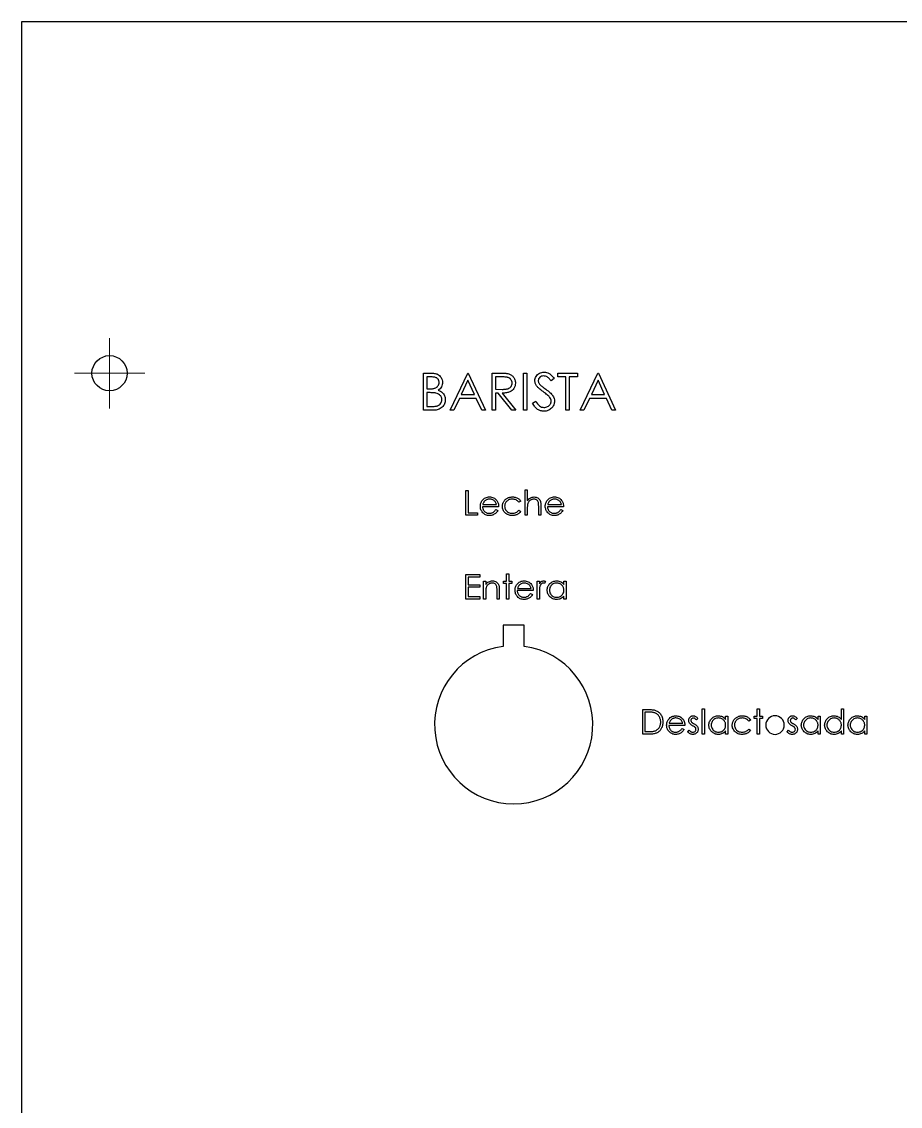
# Model space of a CAD drawing. Header units: millimetres. Extents: x 38 to 288, y 38 to 343.
# Drawn here: x 37.8 to 162.8, y 188.5 to 342.7 of the extents above; entities that cross this region are included whole.
import ezdxf

# ---------------------------------------------------------------- set-up
doc = ezdxf.new("R2010")
doc.units = ezdxf.units.MM

# ---------------------------------------------------------------- blocks, each defined once
blk = doc.blocks.new('SW_CENTERMARKSYMBOL_0')
at = {"color": 0, "linetype": 'Continuous', "lineweight": 18}
for p, q in [((0, 2.5), (0, 5)), ((0, 0), (0, 2.5)), ((-2.5, 0), (-5, 0)), ((0, 0), (-2.5, 0)), ((0, 0), (0, -2.5)), ((0, 0), (2.5, 0)), ((2.5, 0), (5, 0)), ((0, -2.5), (0, -5))]:
    blk.add_line(p, q, dxfattribs=at)

msp = doc.modelspace()

# ---------------------------------------------------------------- linework, layer by layer
at = {"color": 7, "linetype": 'Continuous', "lineweight": 25}
for p, q in [((37.8, 342.74), (37.8, 37.74)), ((287.8, 342.74), (37.8, 342.74)), ((109.3, 256.89), (106.3, 256.89)), ((106.3, 256.89), (106.3, 253.89)), ((109.3, 253.89), (109.3, 256.89))]:
    msp.add_line(p, q, dxfattribs=at)
at = {"color": 7, "linetype": 'Continuous'}
msp.add_line((144.98, 243.7), (144.98, 243.7), dxfattribs=at)
at = {"color": 7, "linetype": 'Continuous', "flags": 128}
for points in [[(94.95, 292.76), (95.98, 292.76), (95.98, 292.76), (96.13, 292.76), (96.27, 292.75), (96.41, 292.74), (96.53, 292.72), (96.65, 292.7), (96.75, 292.67), (96.85, 292.64), (96.94, 292.61), (97.1, 292.52), (97.24, 292.42), (97.36, 292.29), (97.47, 292.14), (97.55, 291.98), (97.61, 291.81), (97.65, 291.63), (97.66, 291.45), (97.66, 291.45), (97.65, 291.27), (97.62, 291.11), (97.57, 290.95), (97.51, 290.8), (97.42, 290.66), (97.32, 290.53), (97.19, 290.42), (97.05, 290.32), (97.05, 290.32), (97.23, 290.25), (97.39, 290.17), (97.52, 290.09), (97.64, 289.99), (97.73, 289.9), (97.82, 289.79), (97.89, 289.67), (97.95, 289.54), (98, 289.41), (98.04, 289.27), (98.06, 289.12), (98.07, 288.97), (98.07, 288.97), (98.06, 288.81), (98.04, 288.67), (98, 288.52), (97.95, 288.39), (97.89, 288.26), (97.81, 288.13), (97.72, 288.01), (97.61, 287.9), (97.49, 287.8), (97.36, 287.71), (97.22, 287.64), (97.07, 287.58), (96.91, 287.53), (96.75, 287.49), (96.57, 287.47), (96.38, 287.47), (96.38, 287.47), (94.95, 287.47), (94.95, 287.47), (94.95, 292.76)], [(95.42, 292.22), (95.42, 290.52), (95.42, 290.52), (95.74, 290.52), (95.74, 290.52), (95.88, 290.52), (96.01, 290.53), (96.13, 290.53), (96.25, 290.54), (96.35, 290.56), (96.44, 290.58), (96.52, 290.6), (96.59, 290.62), (96.72, 290.68), (96.84, 290.75), (96.94, 290.84), (97.03, 290.95), (97.1, 291.06), (97.15, 291.18), (97.18, 291.3), (97.19, 291.44), (97.19, 291.44), (97.18, 291.52), (97.17, 291.61), (97.15, 291.69), (97.12, 291.76), (97.08, 291.83), (97.04, 291.89), (96.98, 291.95), (96.92, 292.01), (96.85, 292.06), (96.76, 292.1), (96.67, 292.13), (96.57, 292.16), (96.46, 292.19), (96.34, 292.2), (96.21, 292.21), (96.07, 292.22), (96.07, 292.22), (95.42, 292.22)], [(101.33, 292.76), (103.77, 287.47), (103.77, 287.47), (103.25, 287.47), (103.25, 287.47), (102.47, 289.16), (102.47, 289.16), (100.07, 289.16), (100.07, 289.16), (99.27, 287.47), (99.27, 287.47), (98.75, 287.47), (98.75, 287.47), (101.26, 292.76), (101.26, 292.76), (101.33, 292.76)], [(101.29, 291.73), (100.33, 289.7), (100.33, 289.7), (102.22, 289.7), (102.22, 289.7), (101.29, 291.73)], [(104.72, 292.76), (105.78, 292.76), (105.78, 292.76), (105.99, 292.76), (106.18, 292.75), (106.36, 292.75), (106.52, 292.74), (106.66, 292.73), (106.78, 292.72), (106.89, 292.7), (106.98, 292.69), (106.98, 292.69), (107.09, 292.65), (107.2, 292.62), (107.31, 292.57), (107.4, 292.52), (107.5, 292.45), (107.59, 292.38), (107.67, 292.31), (107.74, 292.22), (107.81, 292.13), (107.88, 292.03), (107.93, 291.93), (107.97, 291.82), (108, 291.71), (108.02, 291.59), (108.04, 291.47), (108.04, 291.34), (108.04, 291.34), (108.03, 291.13), (107.99, 290.93), (107.92, 290.75), (107.83, 290.58), (107.72, 290.42), (107.58, 290.29), (107.42, 290.17), (107.24, 290.08), (107.13, 290.04), (107.02, 290.01), (106.9, 289.98), (106.77, 289.95), (106.64, 289.93), (106.49, 289.92), (106.33, 289.91), (106.17, 289.91), (106.17, 289.91), (108.11, 287.47), (108.11, 287.47), (107.52, 287.47), (107.52, 287.47), (105.58, 289.91), (105.58, 289.91), (105.19, 289.91), (105.19, 289.91), (105.19, 287.47), (105.19, 287.47), (104.72, 287.47), (104.72, 287.47), (104.72, 292.76)], [(105.19, 292.22), (105.19, 290.45), (105.19, 290.45), (106.16, 290.44), (106.16, 290.44), (106.3, 290.44), (106.42, 290.45), (106.54, 290.46), (106.65, 290.47), (106.75, 290.48), (106.84, 290.5), (106.92, 290.52), (106.99, 290.54), (107.12, 290.6), (107.23, 290.67), (107.33, 290.76), (107.42, 290.86), (107.48, 290.97), (107.53, 291.09), (107.56, 291.21), (107.57, 291.34), (107.57, 291.34), (107.56, 291.47), (107.53, 291.59), (107.48, 291.71), (107.41, 291.82), (107.33, 291.92), (107.24, 292), (107.13, 292.07), (107.01, 292.12), (106.94, 292.14), (106.87, 292.16), (106.78, 292.18), (106.68, 292.19), (106.57, 292.2), (106.45, 292.21), (106.32, 292.21), (106.18, 292.22), (106.18, 292.22), (105.19, 292.22)], [(109.19, 292.76), (109.67, 292.76), (109.67, 292.76), (109.67, 287.47), (109.67, 287.47), (109.19, 287.47), (109.19, 287.47), (109.19, 292.76)], [(110.48, 288.49), (110.93, 288.76), (110.93, 288.76), (111.06, 288.55), (111.19, 288.37), (111.33, 288.22), (111.47, 288.09), (111.62, 288), (111.77, 287.93), (111.93, 287.89), (112.09, 287.87), (112.09, 287.87), (112.23, 287.88), (112.37, 287.9), (112.5, 287.94), (112.62, 288), (112.74, 288.06), (112.84, 288.14), (112.93, 288.23), (113, 288.33), (113.06, 288.43), (113.1, 288.54), (113.12, 288.65), (113.13, 288.77), (113.13, 288.77), (113.12, 288.9), (113.08, 289.03), (113.02, 289.16), (112.94, 289.29), (112.94, 289.29), (112.87, 289.38), (112.78, 289.47), (112.68, 289.57), (112.57, 289.68), (112.44, 289.78), (112.31, 289.9), (112.15, 290.01), (111.99, 290.13), (111.99, 290.13), (111.82, 290.25), (111.67, 290.37), (111.54, 290.47), (111.42, 290.56), (111.32, 290.65), (111.24, 290.72), (111.17, 290.79), (111.12, 290.85), (111.12, 290.85), (111.05, 290.95), (110.99, 291.04), (110.94, 291.14), (110.9, 291.24), (110.86, 291.34), (110.84, 291.45), (110.83, 291.55), (110.82, 291.66), (110.82, 291.66), (110.83, 291.83), (110.87, 291.99), (110.92, 292.14), (110.99, 292.29), (111.08, 292.42), (111.19, 292.54), (111.32, 292.64), (111.46, 292.73), (111.62, 292.8), (111.78, 292.85), (111.95, 292.88), (112.13, 292.89), (112.13, 292.89), (112.31, 292.88), (112.49, 292.85), (112.67, 292.79), (112.84, 292.7), (112.92, 292.65), (113, 292.59), (113.09, 292.51), (113.18, 292.43), (113.27, 292.34), (113.35, 292.23), (113.45, 292.12), (113.54, 292), (113.54, 292), (113.11, 291.67), (113.11, 291.67), (113.03, 291.77), (112.95, 291.86), (112.88, 291.94), (112.81, 292.02), (112.75, 292.08), (112.68, 292.13), (112.62, 292.18), (112.56, 292.22), (112.45, 292.28), (112.33, 292.32), (112.2, 292.34), (112.07, 292.35), (112.07, 292.35), (111.91, 292.34), (111.76, 292.3), (111.63, 292.24), (111.52, 292.16), (111.42, 292.05), (111.35, 291.94), (111.31, 291.82), (111.3, 291.68), (111.3, 291.68), (111.3, 291.6), (111.32, 291.51), (111.34, 291.43), (111.37, 291.35), (111.42, 291.27), (111.48, 291.18), (111.55, 291.09), (111.65, 291), (111.65, 291), (111.68, 290.97), (111.73, 290.93), (111.8, 290.88), (111.88, 290.81), (111.98, 290.74), (112.09, 290.66), (112.21, 290.57), (112.36, 290.47), (112.36, 290.47), (112.53, 290.34), (112.69, 290.22), (112.83, 290.1), (112.96, 289.99), (113.08, 289.88), (113.18, 289.77), (113.27, 289.66), (113.34, 289.56), (113.46, 289.36), (113.54, 289.16), (113.59, 288.96), (113.6, 288.76), (113.6, 288.76), (113.6, 288.62), (113.58, 288.48), (113.54, 288.35), (113.49, 288.22), (113.43, 288.1), (113.36, 287.98), (113.27, 287.87), (113.16, 287.76), (113.05, 287.66), (112.93, 287.57), (112.81, 287.5), (112.68, 287.44), (112.54, 287.39), (112.4, 287.36), (112.25, 287.34), (112.09, 287.33), (112.09, 287.33), (111.97, 287.33), (111.86, 287.35), (111.74, 287.37), (111.63, 287.4), (111.52, 287.43), (111.42, 287.48), (111.31, 287.53), (111.21, 287.6), (111.11, 287.67), (111.02, 287.75), (110.92, 287.85), (110.83, 287.95), (110.74, 288.07), (110.65, 288.2), (110.57, 288.34), (110.48, 288.49)], [(114.08, 292.22), (114.08, 292.76), (114.08, 292.76), (116.86, 292.76), (116.86, 292.76), (116.86, 292.22), (116.86, 292.22), (115.71, 292.22), (115.71, 292.22), (115.71, 287.47), (115.71, 287.47), (115.23, 287.47), (115.23, 287.47), (115.23, 292.22), (115.23, 292.22), (114.08, 292.22)], [(119.85, 292.76), (122.29, 287.47), (122.29, 287.47), (121.77, 287.47), (121.77, 287.47), (120.99, 289.16), (120.99, 289.16), (118.59, 289.16), (118.59, 289.16), (117.79, 287.47), (117.79, 287.47), (117.27, 287.47), (117.27, 287.47), (119.78, 292.76), (119.78, 292.76), (119.85, 292.76)], [(119.81, 291.73), (118.85, 289.7), (118.85, 289.7), (120.74, 289.7), (120.74, 289.7), (119.81, 291.73)], [(95.42, 289.98), (95.42, 288.01), (95.42, 288.01), (96.1, 288.01), (96.1, 288.01), (96.24, 288.01), (96.38, 288.02), (96.5, 288.02), (96.62, 288.04), (96.72, 288.05), (96.82, 288.07), (96.9, 288.09), (96.98, 288.12), (97.11, 288.18), (97.23, 288.26), (97.33, 288.35), (97.42, 288.46), (97.5, 288.58), (97.55, 288.71), (97.58, 288.83), (97.59, 288.97), (97.59, 288.97), (97.59, 289.05), (97.58, 289.13), (97.56, 289.21), (97.54, 289.29), (97.5, 289.36), (97.46, 289.43), (97.42, 289.5), (97.36, 289.56), (97.24, 289.68), (97.09, 289.78), (96.92, 289.86), (96.73, 289.91), (96.73, 289.91), (96.65, 289.93), (96.56, 289.94), (96.46, 289.95), (96.34, 289.96), (96.21, 289.97), (96.06, 289.97), (95.91, 289.98), (95.74, 289.98), (95.74, 289.98), (95.42, 289.98)], [(100.99, 276.04), (101.31, 276.04), (101.31, 276.04), (101.31, 272.9), (101.31, 272.9), (102.65, 272.9), (102.65, 272.9), (102.65, 272.54), (102.65, 272.54), (100.99, 272.54), (100.99, 272.54), (100.99, 276.04)], [(105.24, 273.35), (105.52, 273.2), (105.52, 273.2), (105.45, 273.08), (105.38, 272.98), (105.3, 272.89), (105.22, 272.8), (105.13, 272.73), (105.04, 272.67), (104.94, 272.62), (104.83, 272.57), (104.72, 272.54), (104.6, 272.52), (104.47, 272.5), (104.34, 272.5), (104.34, 272.5), (104.2, 272.5), (104.06, 272.52), (103.93, 272.55), (103.8, 272.6), (103.69, 272.65), (103.58, 272.72), (103.49, 272.81), (103.4, 272.9), (103.32, 273), (103.25, 273.11), (103.19, 273.22), (103.14, 273.33), (103.1, 273.45), (103.08, 273.56), (103.06, 273.69), (103.06, 273.81), (103.06, 273.81), (103.06, 273.93), (103.07, 274.05), (103.1, 274.16), (103.13, 274.27), (103.17, 274.37), (103.22, 274.47), (103.28, 274.57), (103.35, 274.67), (103.35, 274.67), (103.45, 274.78), (103.55, 274.88), (103.67, 274.96), (103.79, 275.02), (103.92, 275.08), (104.05, 275.11), (104.2, 275.14), (104.35, 275.14), (104.35, 275.14), (104.51, 275.14), (104.66, 275.11), (104.8, 275.07), (104.93, 275.02), (105.05, 274.95), (105.17, 274.86), (105.28, 274.76), (105.38, 274.64), (105.38, 274.64), (105.44, 274.55), (105.5, 274.45), (105.55, 274.35), (105.59, 274.24), (105.62, 274.13), (105.64, 274.01), (105.65, 273.88), (105.66, 273.75), (105.66, 273.75), (103.37, 273.75), (103.37, 273.75), (103.38, 273.65), (103.39, 273.55), (103.41, 273.46), (103.44, 273.38), (103.48, 273.29), (103.53, 273.22), (103.58, 273.14), (103.64, 273.07), (103.71, 273.01), (103.79, 272.96), (103.86, 272.91), (103.94, 272.88), (104.03, 272.85), (104.12, 272.83), (104.21, 272.81), (104.3, 272.81), (104.3, 272.81), (104.4, 272.81), (104.49, 272.82), (104.58, 272.84), (104.67, 272.87), (104.76, 272.9), (104.84, 272.94), (104.91, 272.98), (104.97, 273.03), (105.04, 273.09), (105.1, 273.16), (105.17, 273.25), (105.24, 273.35)], [(105.34, 274.07), (105.31, 274.19), (105.26, 274.3), (105.21, 274.4), (105.15, 274.48), (105.08, 274.56), (105, 274.62), (104.91, 274.68), (104.81, 274.73), (104.7, 274.78), (104.59, 274.81), (104.48, 274.82), (104.37, 274.83), (104.37, 274.83), (104.27, 274.83), (104.18, 274.81), (104.09, 274.8), (104.01, 274.77), (103.93, 274.74), (103.85, 274.69), (103.78, 274.65), (103.71, 274.59), (103.71, 274.59), (103.66, 274.54), (103.61, 274.49), (103.57, 274.43), (103.53, 274.37), (103.49, 274.3), (103.46, 274.23), (103.43, 274.15), (103.4, 274.07), (103.4, 274.07), (105.34, 274.07)], [(108.8, 274.54), (108.54, 274.38), (108.54, 274.38), (108.45, 274.49), (108.35, 274.58), (108.25, 274.65), (108.13, 274.72), (108.01, 274.77), (107.88, 274.8), (107.75, 274.82), (107.61, 274.83), (107.61, 274.83), (107.49, 274.82), (107.38, 274.81), (107.27, 274.79), (107.17, 274.76), (107.08, 274.71), (106.99, 274.66), (106.9, 274.61), (106.82, 274.54), (106.75, 274.46), (106.69, 274.38), (106.63, 274.3), (106.59, 274.21), (106.55, 274.12), (106.53, 274.03), (106.52, 273.93), (106.51, 273.83), (106.51, 273.83), (106.52, 273.69), (106.55, 273.56), (106.59, 273.44), (106.65, 273.31), (106.73, 273.2), (106.82, 273.1), (106.93, 273.02), (107.05, 272.94), (107.18, 272.88), (107.31, 272.84), (107.46, 272.82), (107.61, 272.81), (107.61, 272.81), (107.75, 272.82), (107.88, 272.84), (108, 272.87), (108.12, 272.92), (108.24, 272.99), (108.34, 273.06), (108.44, 273.15), (108.54, 273.26), (108.54, 273.26), (108.8, 273.09), (108.8, 273.09), (108.75, 273.02), (108.7, 272.95), (108.64, 272.89), (108.58, 272.84), (108.52, 272.78), (108.45, 272.74), (108.38, 272.69), (108.31, 272.65), (108.23, 272.61), (108.15, 272.58), (108.06, 272.56), (107.98, 272.53), (107.89, 272.52), (107.79, 272.51), (107.7, 272.5), (107.6, 272.5), (107.6, 272.5), (107.45, 272.5), (107.31, 272.52), (107.18, 272.55), (107.05, 272.59), (106.93, 272.64), (106.81, 272.71), (106.7, 272.79), (106.6, 272.88), (106.5, 272.97), (106.42, 273.08), (106.35, 273.18), (106.3, 273.3), (106.25, 273.41), (106.22, 273.54), (106.2, 273.67), (106.2, 273.8), (106.2, 273.8), (106.2, 273.89), (106.21, 273.98), (106.22, 274.07), (106.24, 274.15), (106.27, 274.24), (106.3, 274.32), (106.34, 274.4), (106.38, 274.48), (106.43, 274.55), (106.49, 274.63), (106.54, 274.69), (106.61, 274.76), (106.67, 274.82), (106.74, 274.87), (106.82, 274.92), (106.9, 274.97), (106.98, 275.01), (107.07, 275.04), (107.15, 275.07), (107.24, 275.1), (107.34, 275.12), (107.43, 275.13), (107.53, 275.14), (107.63, 275.14), (107.63, 275.14), (107.75, 275.14), (107.88, 275.12), (108, 275.1), (108.12, 275.07), (108.23, 275.02), (108.34, 274.98), (108.43, 274.92), (108.52, 274.86), (108.6, 274.8), (108.67, 274.72), (108.74, 274.64), (108.8, 274.54)], [(109.43, 276.13), (109.74, 276.13), (109.74, 276.13), (109.74, 274.62), (109.74, 274.62), (109.85, 274.74), (109.95, 274.85), (110.07, 274.94), (110.19, 275.01), (110.31, 275.07), (110.44, 275.11), (110.58, 275.13), (110.71, 275.14), (110.71, 275.14), (110.86, 275.13), (110.99, 275.11), (111.11, 275.06), (111.23, 275), (111.34, 274.92), (111.43, 274.83), (111.5, 274.73), (111.56, 274.61), (111.59, 274.55), (111.61, 274.47), (111.63, 274.39), (111.64, 274.3), (111.66, 274.2), (111.66, 274.09), (111.67, 273.97), (111.67, 273.85), (111.67, 273.85), (111.67, 272.54), (111.67, 272.54), (111.36, 272.54), (111.36, 272.54), (111.36, 273.74), (111.36, 273.74), (111.36, 273.85), (111.35, 273.94), (111.35, 274.03), (111.35, 274.11), (111.34, 274.18), (111.34, 274.23), (111.33, 274.29), (111.32, 274.33), (111.32, 274.33), (111.28, 274.44), (111.23, 274.55), (111.17, 274.63), (111.09, 274.7), (111, 274.76), (110.9, 274.8), (110.79, 274.82), (110.66, 274.83), (110.66, 274.83), (110.58, 274.83), (110.51, 274.82), (110.44, 274.8), (110.37, 274.78), (110.3, 274.75), (110.24, 274.72), (110.17, 274.68), (110.11, 274.63), (110.05, 274.58), (110, 274.53), (109.95, 274.48), (109.91, 274.42), (109.87, 274.35), (109.84, 274.29), (109.81, 274.22), (109.79, 274.15), (109.79, 274.15), (109.78, 274.1), (109.77, 274.04), (109.76, 273.97), (109.75, 273.89), (109.75, 273.8), (109.74, 273.7), (109.74, 273.59), (109.74, 273.47), (109.74, 273.47), (109.74, 272.54), (109.74, 272.54), (109.43, 272.54), (109.43, 272.54), (109.43, 276.13)], [(114.49, 273.35), (114.77, 273.2), (114.77, 273.2), (114.7, 273.08), (114.62, 272.98), (114.55, 272.89), (114.46, 272.8), (114.37, 272.73), (114.28, 272.67), (114.18, 272.62), (114.07, 272.57), (113.96, 272.54), (113.84, 272.52), (113.72, 272.5), (113.59, 272.5), (113.59, 272.5), (113.44, 272.5), (113.3, 272.52), (113.17, 272.55), (113.05, 272.6), (112.93, 272.65), (112.83, 272.72), (112.73, 272.81), (112.64, 272.9), (112.56, 273), (112.49, 273.11), (112.43, 273.22), (112.38, 273.33), (112.35, 273.45), (112.32, 273.56), (112.3, 273.69), (112.3, 273.81), (112.3, 273.81), (112.3, 273.93), (112.32, 274.05), (112.34, 274.16), (112.37, 274.27), (112.41, 274.37), (112.46, 274.47), (112.53, 274.57), (112.59, 274.67), (112.59, 274.67), (112.69, 274.78), (112.8, 274.88), (112.91, 274.96), (113.03, 275.02), (113.16, 275.08), (113.3, 275.11), (113.44, 275.14), (113.59, 275.14), (113.59, 275.14), (113.75, 275.14), (113.9, 275.11), (114.04, 275.07), (114.17, 275.02), (114.3, 274.95), (114.41, 274.86), (114.52, 274.76), (114.62, 274.64), (114.62, 274.64), (114.69, 274.55), (114.74, 274.45), (114.79, 274.35), (114.83, 274.24), (114.86, 274.13), (114.88, 274.01), (114.9, 273.88), (114.9, 273.75), (114.9, 273.75), (112.61, 273.75), (112.61, 273.75), (112.62, 273.65), (112.63, 273.55), (112.66, 273.46), (112.69, 273.38), (112.72, 273.29), (112.77, 273.22), (112.83, 273.14), (112.89, 273.07), (112.96, 273.01), (113.03, 272.96), (113.11, 272.91), (113.19, 272.88), (113.27, 272.85), (113.36, 272.83), (113.45, 272.81), (113.55, 272.81), (113.55, 272.81), (113.64, 272.81), (113.73, 272.82), (113.82, 272.84), (113.91, 272.87), (114, 272.9), (114.08, 272.94), (114.15, 272.98), (114.22, 273.03), (114.28, 273.09), (114.35, 273.16), (114.42, 273.25), (114.49, 273.35)], [(114.59, 274.07), (114.55, 274.19), (114.51, 274.3), (114.45, 274.4), (114.39, 274.48), (114.32, 274.56), (114.24, 274.62), (114.15, 274.68), (114.05, 274.73), (113.95, 274.78), (113.84, 274.81), (113.72, 274.82), (113.61, 274.83), (113.61, 274.83), (113.52, 274.83), (113.42, 274.81), (113.34, 274.8), (113.25, 274.77), (113.17, 274.74), (113.1, 274.69), (113.02, 274.65), (112.95, 274.59), (112.95, 274.59), (112.9, 274.54), (112.86, 274.49), (112.81, 274.43), (112.77, 274.37), (112.74, 274.3), (112.7, 274.23), (112.67, 274.15), (112.65, 274.07), (112.65, 274.07), (114.59, 274.07)], [(100.99, 264.1), (102.97, 264.1), (102.97, 264.1), (102.97, 263.74), (102.97, 263.74), (101.31, 263.74), (101.31, 263.74), (101.31, 262.66), (101.31, 262.66), (102.97, 262.66), (102.97, 262.66), (102.97, 262.31), (102.97, 262.31), (101.31, 262.31), (101.31, 262.31), (101.31, 260.96), (101.31, 260.96), (102.97, 260.96), (102.97, 260.96), (102.97, 260.6), (102.97, 260.6), (100.99, 260.6), (100.99, 260.6), (100.99, 264.1)], [(106.78, 264.19), (107.09, 264.19), (107.09, 264.19), (107.09, 263.16), (107.09, 263.16), (107.54, 263.16), (107.54, 263.16), (107.54, 262.84), (107.54, 262.84), (107.09, 262.84), (107.09, 262.84), (107.09, 260.6), (107.09, 260.6), (106.78, 260.6), (106.78, 260.6), (106.78, 262.84), (106.78, 262.84), (106.33, 262.84), (106.33, 262.84), (106.33, 263.16), (106.33, 263.16), (106.78, 263.16), (106.78, 263.16), (106.78, 264.19)], [(103.5, 263.16), (103.82, 263.16), (103.82, 263.16), (103.82, 262.7), (103.82, 262.7), (103.92, 262.82), (104.03, 262.93), (104.14, 263.01), (104.26, 263.08), (104.39, 263.13), (104.52, 263.17), (104.65, 263.2), (104.79, 263.2), (104.79, 263.2), (104.93, 263.19), (105.07, 263.17), (105.19, 263.12), (105.31, 263.06), (105.41, 262.98), (105.5, 262.89), (105.58, 262.79), (105.64, 262.67), (105.67, 262.6), (105.69, 262.53), (105.71, 262.45), (105.72, 262.36), (105.73, 262.26), (105.74, 262.15), (105.75, 262.03), (105.75, 261.91), (105.75, 261.91), (105.75, 260.6), (105.75, 260.6), (105.43, 260.6), (105.43, 260.6), (105.43, 261.8), (105.43, 261.8), (105.43, 261.91), (105.43, 262), (105.43, 262.09), (105.42, 262.17), (105.42, 262.24), (105.41, 262.29), (105.41, 262.34), (105.4, 262.39), (105.4, 262.39), (105.36, 262.5), (105.31, 262.61), (105.25, 262.69), (105.17, 262.76), (105.08, 262.82), (104.98, 262.86), (104.86, 262.88), (104.74, 262.89), (104.74, 262.89), (104.66, 262.89), (104.59, 262.88), (104.52, 262.86), (104.45, 262.84), (104.38, 262.81), (104.31, 262.78), (104.25, 262.74), (104.19, 262.69), (104.13, 262.64), (104.08, 262.59), (104.03, 262.53), (103.99, 262.48), (103.95, 262.41), (103.92, 262.35), (103.89, 262.28), (103.87, 262.21), (103.87, 262.21), (103.86, 262.16), (103.85, 262.1), (103.84, 262.03), (103.83, 261.95), (103.83, 261.86), (103.82, 261.76), (103.82, 261.65), (103.82, 261.53), (103.82, 261.53), (103.82, 260.6), (103.82, 260.6), (103.5, 260.6), (103.5, 260.6), (103.5, 263.16)], [(110.18, 261.41), (110.46, 261.26), (110.46, 261.26), (110.39, 261.14), (110.32, 261.04), (110.24, 260.95), (110.15, 260.86), (110.07, 260.79), (109.97, 260.73), (109.87, 260.68), (109.77, 260.63), (109.65, 260.6), (109.54, 260.58), (109.41, 260.56), (109.28, 260.56), (109.28, 260.56), (109.13, 260.56), (108.99, 260.58), (108.86, 260.61), (108.74, 260.66), (108.63, 260.71), (108.52, 260.78), (108.42, 260.86), (108.33, 260.96), (108.25, 261.06), (108.18, 261.17), (108.12, 261.28), (108.08, 261.39), (108.04, 261.51), (108.01, 261.62), (108, 261.75), (107.99, 261.87), (107.99, 261.87), (108, 261.99), (108.01, 262.1), (108.03, 262.22), (108.07, 262.33), (108.11, 262.43), (108.16, 262.53), (108.22, 262.63), (108.29, 262.73), (108.29, 262.73), (108.38, 262.84), (108.49, 262.94), (108.6, 263.02), (108.72, 263.08), (108.85, 263.14), (108.99, 263.17), (109.13, 263.2), (109.29, 263.2), (109.29, 263.2), (109.44, 263.2), (109.59, 263.17), (109.73, 263.13), (109.87, 263.08), (109.99, 263.01), (110.11, 262.92), (110.22, 262.82), (110.32, 262.7), (110.32, 262.7), (110.38, 262.61), (110.44, 262.51), (110.48, 262.41), (110.52, 262.3), (110.55, 262.19), (110.58, 262.07), (110.59, 261.94), (110.59, 261.81), (110.59, 261.81), (108.31, 261.81), (108.31, 261.81), (108.31, 261.71), (108.33, 261.61), (108.35, 261.52), (108.38, 261.44), (108.42, 261.35), (108.46, 261.28), (108.52, 261.2), (108.58, 261.13), (108.65, 261.07), (108.72, 261.02), (108.8, 260.97), (108.88, 260.94), (108.96, 260.91), (109.05, 260.89), (109.14, 260.87), (109.24, 260.87), (109.24, 260.87), (109.33, 260.87), (109.42, 260.88), (109.52, 260.9), (109.61, 260.93), (109.69, 260.96), (109.77, 261), (109.84, 261.04), (109.91, 261.09), (109.97, 261.15), (110.04, 261.22), (110.11, 261.31), (110.18, 261.41)], [(110.28, 262.13), (110.24, 262.25), (110.2, 262.36), (110.14, 262.46), (110.08, 262.54), (110.02, 262.62), (109.94, 262.68), (109.85, 262.74), (109.75, 262.79), (109.64, 262.84), (109.53, 262.87), (109.42, 262.88), (109.3, 262.89), (109.3, 262.89), (109.21, 262.89), (109.12, 262.87), (109.03, 262.86), (108.95, 262.83), (108.86, 262.79), (108.79, 262.75), (108.71, 262.71), (108.64, 262.65), (108.64, 262.65), (108.59, 262.6), (108.55, 262.55), (108.51, 262.49), (108.47, 262.43), (108.43, 262.36), (108.4, 262.29), (108.37, 262.21), (108.34, 262.13), (108.34, 262.13), (110.28, 262.13)], [(111.13, 263.16), (111.45, 263.16), (111.45, 263.16), (111.45, 262.78), (111.45, 262.78), (111.52, 262.89), (111.59, 262.97), (111.67, 263.05), (111.74, 263.1), (111.82, 263.15), (111.9, 263.18), (111.99, 263.2), (112.07, 263.2), (112.07, 263.2), (112.14, 263.2), (112.2, 263.18), (112.27, 263.15), (112.34, 263.12), (112.34, 263.12), (112.17, 262.84), (112.17, 262.84), (112.13, 262.86), (112.08, 262.88), (112.05, 262.89), (112.01, 262.89), (112.01, 262.89), (111.94, 262.88), (111.86, 262.86), (111.79, 262.81), (111.72, 262.75), (111.68, 262.72), (111.65, 262.68), (111.62, 262.63), (111.59, 262.58), (111.57, 262.53), (111.54, 262.47), (111.52, 262.41), (111.5, 262.34), (111.5, 262.34), (111.49, 262.28), (111.48, 262.2), (111.47, 262.11), (111.46, 262.01), (111.45, 261.89), (111.45, 261.76), (111.45, 261.62), (111.45, 261.46), (111.45, 261.46), (111.45, 260.6), (111.45, 260.6), (111.13, 260.6), (111.13, 260.6), (111.13, 263.16)], [(115.26, 263.16), (115.26, 260.6), (115.26, 260.6), (114.95, 260.6), (114.95, 260.6), (114.95, 261.04), (114.95, 261.04), (114.84, 260.93), (114.72, 260.82), (114.6, 260.74), (114.47, 260.67), (114.34, 260.62), (114.2, 260.58), (114.05, 260.56), (113.9, 260.56), (113.9, 260.56), (113.77, 260.56), (113.64, 260.58), (113.51, 260.61), (113.39, 260.65), (113.28, 260.71), (113.16, 260.77), (113.06, 260.85), (112.96, 260.94), (112.87, 261.04), (112.79, 261.15), (112.72, 261.26), (112.67, 261.37), (112.62, 261.49), (112.59, 261.62), (112.57, 261.75), (112.57, 261.89), (112.57, 261.89), (112.57, 262.02), (112.59, 262.15), (112.62, 262.27), (112.67, 262.39), (112.72, 262.5), (112.79, 262.61), (112.87, 262.72), (112.96, 262.82), (113.06, 262.91), (113.17, 262.99), (113.28, 263.05), (113.4, 263.11), (113.52, 263.15), (113.64, 263.18), (113.78, 263.2), (113.91, 263.2), (113.91, 263.2), (114.07, 263.2), (114.22, 263.17), (114.36, 263.13), (114.49, 263.08), (114.62, 263.01), (114.74, 262.92), (114.84, 262.81), (114.95, 262.68), (114.95, 262.68), (114.95, 263.16), (114.95, 263.16), (115.26, 263.16)], [(113.92, 262.89), (113.78, 262.88), (113.65, 262.86), (113.52, 262.81), (113.4, 262.76), (113.29, 262.68), (113.19, 262.6), (113.1, 262.5), (113.02, 262.39), (112.96, 262.27), (112.92, 262.14), (112.89, 262.01), (112.88, 261.88), (112.88, 261.88), (112.89, 261.75), (112.92, 261.62), (112.96, 261.5), (113.02, 261.38), (113.1, 261.26), (113.19, 261.16), (113.29, 261.08), (113.4, 261), (113.52, 260.94), (113.65, 260.9), (113.78, 260.88), (113.91, 260.87), (113.91, 260.87), (114.05, 260.88), (114.18, 260.9), (114.31, 260.94), (114.43, 261), (114.55, 261.07), (114.65, 261.16), (114.74, 261.25), (114.81, 261.36), (114.87, 261.48), (114.91, 261.6), (114.94, 261.73), (114.95, 261.87), (114.95, 261.87), (114.94, 261.98), (114.93, 262.08), (114.9, 262.18), (114.87, 262.27), (114.83, 262.36), (114.78, 262.44), (114.72, 262.52), (114.65, 262.6), (114.57, 262.67), (114.49, 262.73), (114.41, 262.78), (114.32, 262.82), (114.22, 262.85), (114.13, 262.87), (114.02, 262.88), (113.92, 262.89)], [(126.15, 241.41), (126.15, 244.91), (126.15, 244.91), (126.86, 244.91), (126.86, 244.91), (127.04, 244.91), (127.21, 244.9), (127.37, 244.89), (127.52, 244.88), (127.65, 244.86), (127.77, 244.84), (127.88, 244.81), (127.97, 244.78), (127.97, 244.78), (128.09, 244.74), (128.2, 244.68), (128.31, 244.61), (128.41, 244.54), (128.5, 244.46), (128.59, 244.37), (128.67, 244.27), (128.74, 244.17), (128.81, 244.05), (128.87, 243.94), (128.91, 243.81), (128.95, 243.68), (128.98, 243.55), (129.01, 243.41), (129.02, 243.27), (129.02, 243.12), (129.02, 243.12), (129.02, 242.99), (129.01, 242.86), (128.99, 242.74), (128.97, 242.62), (128.94, 242.51), (128.9, 242.4), (128.85, 242.29), (128.8, 242.19), (128.74, 242.09), (128.68, 242), (128.62, 241.92), (128.55, 241.84), (128.47, 241.77), (128.4, 241.71), (128.31, 241.65), (128.23, 241.6), (128.13, 241.56), (128.03, 241.52), (127.92, 241.48), (127.8, 241.46), (127.67, 241.44), (127.54, 241.42), (127.39, 241.41), (127.24, 241.41), (127.24, 241.41), (126.15, 241.41)], [(126.47, 241.77), (126.87, 241.77), (126.87, 241.77), (127.04, 241.77), (127.2, 241.78), (127.35, 241.78), (127.48, 241.79), (127.6, 241.8), (127.7, 241.82), (127.79, 241.84), (127.87, 241.86), (127.87, 241.86), (127.96, 241.89), (128.05, 241.93), (128.14, 241.98), (128.22, 242.04), (128.29, 242.1), (128.36, 242.16), (128.43, 242.23), (128.48, 242.31), (128.54, 242.4), (128.58, 242.49), (128.62, 242.58), (128.65, 242.68), (128.68, 242.78), (128.7, 242.89), (128.71, 243), (128.71, 243.12), (128.71, 243.12), (128.71, 243.24), (128.69, 243.36), (128.67, 243.47), (128.65, 243.58), (128.61, 243.68), (128.57, 243.78), (128.52, 243.88), (128.47, 243.97), (128.4, 244.05), (128.33, 244.13), (128.26, 244.2), (128.17, 244.27), (128.09, 244.32), (127.99, 244.37), (127.89, 244.42), (127.79, 244.45), (127.79, 244.45), (127.7, 244.48), (127.6, 244.5), (127.48, 244.51), (127.36, 244.53), (127.21, 244.54), (127.06, 244.55), (126.89, 244.55), (126.71, 244.55), (126.71, 244.55), (126.47, 244.55), (126.47, 244.55), (126.47, 241.77)], [(131.75, 242.22), (132.03, 242.07), (132.03, 242.07), (131.96, 241.95), (131.89, 241.85), (131.81, 241.76), (131.72, 241.67), (131.64, 241.6), (131.54, 241.54), (131.44, 241.49), (131.34, 241.44), (131.22, 241.41), (131.11, 241.39), (130.98, 241.37), (130.85, 241.37), (130.85, 241.37), (130.7, 241.37), (130.56, 241.39), (130.43, 241.42), (130.31, 241.47), (130.2, 241.52), (130.09, 241.59), (129.99, 241.67), (129.9, 241.77), (129.82, 241.87), (129.75, 241.98), (129.7, 242.09), (129.65, 242.2), (129.61, 242.32), (129.58, 242.43), (129.57, 242.56), (129.56, 242.68), (129.56, 242.68), (129.57, 242.8), (129.58, 242.92), (129.6, 243.03), (129.64, 243.14), (129.68, 243.24), (129.73, 243.34), (129.79, 243.44), (129.86, 243.54), (129.86, 243.54), (129.95, 243.65), (130.06, 243.75), (130.17, 243.83), (130.29, 243.89), (130.42, 243.95), (130.56, 243.98), (130.7, 244.01), (130.86, 244.01), (130.86, 244.01), (131.01, 244.01), (131.16, 243.98), (131.3, 243.94), (131.44, 243.89), (131.56, 243.82), (131.68, 243.73), (131.79, 243.63), (131.89, 243.51), (131.89, 243.51), (131.95, 243.42), (132.01, 243.32), (132.05, 243.22), (132.09, 243.11), (132.12, 243), (132.15, 242.88), (132.16, 242.75), (132.16, 242.62), (132.16, 242.62), (129.88, 242.62), (129.88, 242.62), (129.88, 242.52), (129.9, 242.42), (129.92, 242.33), (129.95, 242.25), (129.99, 242.16), (130.03, 242.09), (130.09, 242.01), (130.15, 241.94), (130.22, 241.88), (130.29, 241.83), (130.37, 241.78), (130.45, 241.75), (130.53, 241.72), (130.62, 241.7), (130.71, 241.68), (130.81, 241.68), (130.81, 241.68), (130.9, 241.68), (130.99, 241.69), (131.09, 241.71), (131.18, 241.74), (131.26, 241.77), (131.34, 241.81), (131.41, 241.85), (131.48, 241.9), (131.54, 241.96), (131.61, 242.03), (131.68, 242.12), (131.75, 242.22)], [(134, 243.65), (133.79, 243.43), (133.79, 243.43), (133.73, 243.49), (133.68, 243.55), (133.62, 243.59), (133.57, 243.63), (133.51, 243.66), (133.46, 243.68), (133.4, 243.69), (133.35, 243.7), (133.35, 243.7), (133.28, 243.69), (133.22, 243.67), (133.17, 243.64), (133.11, 243.6), (133.07, 243.54), (133.04, 243.48), (133.02, 243.42), (133.02, 243.35), (133.02, 243.35), (133.02, 243.29), (133.04, 243.24), (133.07, 243.18), (133.1, 243.12), (133.1, 243.12), (133.13, 243.09), (133.16, 243.06), (133.2, 243.03), (133.24, 243), (133.29, 242.97), (133.34, 242.93), (133.4, 242.9), (133.47, 242.86), (133.47, 242.86), (133.55, 242.81), (133.62, 242.77), (133.69, 242.72), (133.75, 242.68), (133.81, 242.63), (133.86, 242.59), (133.9, 242.54), (133.93, 242.5), (133.93, 242.5), (133.98, 242.41), (134.02, 242.31), (134.04, 242.21), (134.05, 242.1), (134.05, 242.1), (134.05, 242.03), (134.04, 241.96), (134.02, 241.89), (134, 241.82), (133.96, 241.75), (133.93, 241.69), (133.88, 241.64), (133.83, 241.58), (133.78, 241.53), (133.72, 241.49), (133.66, 241.45), (133.59, 241.42), (133.53, 241.4), (133.45, 241.38), (133.38, 241.37), (133.3, 241.37), (133.3, 241.37), (133.19, 241.37), (133.09, 241.39), (132.99, 241.42), (132.89, 241.46), (132.8, 241.51), (132.71, 241.57), (132.64, 241.64), (132.57, 241.71), (132.57, 241.71), (132.78, 241.95), (132.78, 241.95), (132.84, 241.89), (132.9, 241.83), (132.96, 241.78), (133.02, 241.75), (133.09, 241.72), (133.15, 241.7), (133.22, 241.68), (133.28, 241.68), (133.28, 241.68), (133.37, 241.69), (133.46, 241.71), (133.53, 241.75), (133.6, 241.8), (133.66, 241.87), (133.7, 241.94), (133.73, 242.01), (133.73, 242.09), (133.73, 242.09), (133.73, 242.16), (133.71, 242.22), (133.69, 242.28), (133.65, 242.34), (133.65, 242.34), (133.62, 242.36), (133.59, 242.39), (133.55, 242.42), (133.51, 242.45), (133.46, 242.49), (133.4, 242.52), (133.33, 242.56), (133.26, 242.6), (133.26, 242.6), (133.18, 242.64), (133.11, 242.69), (133.05, 242.73), (132.99, 242.77), (132.94, 242.82), (132.89, 242.86), (132.85, 242.91), (132.82, 242.95), (132.82, 242.95), (132.77, 243.04), (132.73, 243.13), (132.71, 243.23), (132.7, 243.34), (132.7, 243.34), (132.71, 243.41), (132.71, 243.48), (132.73, 243.54), (132.75, 243.61), (132.77, 243.66), (132.81, 243.72), (132.84, 243.77), (132.89, 243.82), (132.93, 243.87), (132.98, 243.91), (133.04, 243.94), (133.09, 243.97), (133.15, 243.99), (133.22, 244), (133.28, 244.01), (133.35, 244.01), (133.35, 244.01), (133.43, 244.01), (133.51, 243.99), (133.59, 243.96), (133.68, 243.92), (133.76, 243.87), (133.84, 243.81), (133.92, 243.73), (134, 243.65)], [(134.63, 245), (134.95, 245), (134.95, 245), (134.95, 241.41), (134.95, 241.41), (134.63, 241.41), (134.63, 241.41), (134.63, 245)], [(138.27, 243.97), (138.27, 241.41), (138.27, 241.41), (137.95, 241.41), (137.95, 241.41), (137.95, 241.85), (137.95, 241.85), (137.84, 241.74), (137.73, 241.63), (137.61, 241.55), (137.48, 241.48), (137.35, 241.43), (137.21, 241.4), (137.06, 241.37), (136.91, 241.37), (136.91, 241.37), (136.77, 241.37), (136.64, 241.39), (136.52, 241.42), (136.4, 241.46), (136.28, 241.52), (136.17, 241.58), (136.07, 241.66), (135.97, 241.75), (135.87, 241.85), (135.79, 241.96), (135.73, 242.07), (135.67, 242.18), (135.63, 242.3), (135.6, 242.43), (135.58, 242.56), (135.57, 242.7), (135.57, 242.7), (135.58, 242.83), (135.6, 242.96), (135.63, 243.08), (135.67, 243.2), (135.73, 243.31), (135.8, 243.42), (135.88, 243.53), (135.97, 243.63), (136.07, 243.72), (136.18, 243.8), (136.29, 243.86), (136.4, 243.92), (136.52, 243.96), (136.65, 243.99), (136.78, 244.01), (136.92, 244.01), (136.92, 244.01), (137.07, 244.01), (137.22, 243.98), (137.36, 243.94), (137.5, 243.89), (137.62, 243.82), (137.74, 243.73), (137.85, 243.62), (137.95, 243.5), (137.95, 243.5), (137.95, 243.97), (137.95, 243.97), (138.27, 243.97)], [(141.5, 243.41), (141.23, 243.25), (141.23, 243.25), (141.15, 243.36), (141.05, 243.45), (140.94, 243.52), (140.83, 243.59), (140.71, 243.64), (140.58, 243.67), (140.45, 243.69), (140.3, 243.7), (140.3, 243.7), (140.19, 243.69), (140.08, 243.68), (139.97, 243.66), (139.87, 243.63), (139.78, 243.58), (139.69, 243.53), (139.6, 243.48), (139.52, 243.41), (139.45, 243.33), (139.38, 243.25), (139.33, 243.17), (139.29, 243.08), (139.25, 242.99), (139.23, 242.9), (139.21, 242.8), (139.21, 242.7), (139.21, 242.7), (139.22, 242.56), (139.25, 242.43), (139.29, 242.31), (139.35, 242.18), (139.43, 242.07), (139.52, 241.97), (139.63, 241.89), (139.75, 241.81), (139.87, 241.75), (140.01, 241.71), (140.15, 241.69), (140.31, 241.68), (140.31, 241.68), (140.44, 241.69), (140.58, 241.71), (140.7, 241.74), (140.82, 241.79), (140.94, 241.86), (141.04, 241.93), (141.14, 242.02), (141.23, 242.13), (141.23, 242.13), (141.5, 241.96), (141.5, 241.96), (141.45, 241.89), (141.4, 241.82), (141.34, 241.76), (141.28, 241.71), (141.22, 241.65), (141.15, 241.61), (141.08, 241.56), (141, 241.52), (140.93, 241.48), (140.85, 241.45), (140.76, 241.43), (140.67, 241.4), (140.59, 241.39), (140.49, 241.38), (140.4, 241.37), (140.3, 241.37), (140.3, 241.37), (140.15, 241.37), (140.01, 241.39), (139.88, 241.42), (139.75, 241.46), (139.62, 241.51), (139.51, 241.58), (139.4, 241.66), (139.29, 241.75), (139.2, 241.84), (139.12, 241.95), (139.05, 242.05), (139, 242.17), (138.95, 242.28), (138.92, 242.41), (138.9, 242.54), (138.9, 242.67), (138.9, 242.67), (138.9, 242.76), (138.91, 242.85), (138.92, 242.94), (138.94, 243.02), (138.97, 243.11), (139, 243.19), (139.04, 243.27), (139.08, 243.35), (139.13, 243.42), (139.18, 243.5), (139.24, 243.56), (139.3, 243.63), (139.37, 243.69), (139.44, 243.74), (139.52, 243.79), (139.6, 243.84), (139.68, 243.88), (139.76, 243.91), (139.85, 243.94), (139.94, 243.97), (140.03, 243.99), (140.13, 244), (140.23, 244.01), (140.33, 244.01), (140.33, 244.01), (140.45, 244.01), (140.58, 243.99), (140.7, 243.97), (140.82, 243.94), (140.93, 243.89), (141.04, 243.85), (141.13, 243.79), (141.22, 243.73), (141.3, 243.67), (141.37, 243.59), (141.44, 243.51), (141.5, 243.41)], [(142.44, 245), (142.75, 245), (142.75, 245), (142.75, 243.97), (142.75, 243.97), (143.2, 243.97), (143.2, 243.97), (143.2, 243.65), (143.2, 243.65), (142.75, 243.65), (142.75, 243.65), (142.75, 241.41), (142.75, 241.41), (142.44, 241.41), (142.44, 241.41), (142.44, 243.65), (142.44, 243.65), (141.99, 243.65), (141.99, 243.65), (141.99, 243.97), (141.99, 243.97), (142.44, 243.97), (142.44, 243.97), (142.44, 245)], [(148.14, 243.65), (147.93, 243.43), (147.93, 243.43), (147.87, 243.49), (147.81, 243.55), (147.76, 243.59), (147.7, 243.63), (147.65, 243.66), (147.59, 243.68), (147.54, 243.69), (147.48, 243.7), (147.48, 243.7), (147.42, 243.69), (147.36, 243.67), (147.3, 243.64), (147.25, 243.6), (147.21, 243.54), (147.18, 243.48), (147.16, 243.42), (147.15, 243.35), (147.15, 243.35), (147.16, 243.29), (147.17, 243.24), (147.2, 243.18), (147.24, 243.12), (147.24, 243.12), (147.26, 243.09), (147.29, 243.06), (147.33, 243.03), (147.37, 243), (147.42, 242.97), (147.48, 242.93), (147.54, 242.9), (147.6, 242.86), (147.6, 242.86), (147.69, 242.81), (147.76, 242.77), (147.83, 242.72), (147.89, 242.68), (147.94, 242.63), (147.99, 242.59), (148.03, 242.54), (148.06, 242.5), (148.06, 242.5), (148.12, 242.41), (148.15, 242.31), (148.18, 242.21), (148.18, 242.1), (148.18, 242.1), (148.18, 242.03), (148.17, 241.96), (148.15, 241.89), (148.13, 241.82), (148.1, 241.75), (148.06, 241.69), (148.02, 241.64), (147.97, 241.58), (147.91, 241.53), (147.86, 241.49), (147.79, 241.45), (147.73, 241.42), (147.66, 241.4), (147.59, 241.38), (147.51, 241.37), (147.43, 241.37), (147.43, 241.37), (147.33, 241.37), (147.23, 241.39), (147.12, 241.42), (147.03, 241.46), (146.93, 241.51), (146.85, 241.57), (146.77, 241.64), (146.7, 241.71), (146.7, 241.71), (146.91, 241.95), (146.91, 241.95), (146.97, 241.89), (147.03, 241.83), (147.09, 241.78), (147.16, 241.75), (147.22, 241.72), (147.29, 241.7), (147.35, 241.68), (147.42, 241.68), (147.42, 241.68), (147.51, 241.69), (147.59, 241.71), (147.67, 241.75), (147.74, 241.8), (147.8, 241.87), (147.84, 241.94), (147.86, 242.01), (147.87, 242.09), (147.87, 242.09), (147.86, 242.16), (147.85, 242.22), (147.82, 242.28), (147.78, 242.34), (147.78, 242.34), (147.76, 242.36), (147.73, 242.39), (147.69, 242.42), (147.64, 242.45), (147.59, 242.49), (147.53, 242.52), (147.47, 242.56), (147.4, 242.6), (147.4, 242.6), (147.32, 242.64), (147.25, 242.69), (147.18, 242.73), (147.12, 242.77), (147.07, 242.82), (147.03, 242.86), (146.99, 242.91), (146.95, 242.95), (146.95, 242.95), (146.9, 243.04), (146.87, 243.13), (146.84, 243.23), (146.84, 243.34), (146.84, 243.34), (146.84, 243.41), (146.85, 243.48), (146.86, 243.54), (146.88, 243.61), (146.91, 243.66), (146.94, 243.72), (146.98, 243.77), (147.02, 243.82), (147.07, 243.87), (147.12, 243.91), (147.17, 243.94), (147.23, 243.97), (147.29, 243.99), (147.35, 244), (147.42, 244.01), (147.48, 244.01), (147.48, 244.01), (147.57, 244.01), (147.65, 243.99), (147.73, 243.96), (147.81, 243.92), (147.89, 243.87), (147.97, 243.81), (148.06, 243.73), (148.14, 243.65)], [(151.41, 243.97), (151.41, 241.41), (151.41, 241.41), (151.1, 241.41), (151.1, 241.41), (151.1, 241.85), (151.1, 241.85), (150.99, 241.74), (150.88, 241.63), (150.76, 241.55), (150.63, 241.48), (150.49, 241.43), (150.35, 241.4), (150.21, 241.37), (150.06, 241.37), (150.06, 241.37), (149.92, 241.37), (149.79, 241.39), (149.66, 241.42), (149.54, 241.46), (149.43, 241.52), (149.32, 241.58), (149.21, 241.66), (149.11, 241.75), (149.02, 241.85), (148.94, 241.96), (148.87, 242.07), (148.82, 242.18), (148.78, 242.3), (148.75, 242.43), (148.73, 242.56), (148.72, 242.7), (148.72, 242.7), (148.73, 242.83), (148.75, 242.96), (148.78, 243.08), (148.82, 243.2), (148.88, 243.31), (148.94, 243.42), (149.02, 243.53), (149.12, 243.63), (149.22, 243.72), (149.32, 243.8), (149.43, 243.86), (149.55, 243.92), (149.67, 243.96), (149.8, 243.99), (149.93, 244.01), (150.07, 244.01), (150.07, 244.01), (150.22, 244.01), (150.37, 243.98), (150.51, 243.94), (150.64, 243.89), (150.77, 243.82), (150.89, 243.73), (151, 243.62), (151.1, 243.5), (151.1, 243.5), (151.1, 243.97), (151.1, 243.97), (151.41, 243.97)], [(154.73, 245), (154.73, 241.41), (154.73, 241.41), (154.42, 241.41), (154.42, 241.41), (154.42, 241.85), (154.42, 241.85), (154.31, 241.74), (154.2, 241.63), (154.08, 241.55), (153.95, 241.48), (153.81, 241.43), (153.67, 241.4), (153.53, 241.37), (153.38, 241.37), (153.38, 241.37), (153.24, 241.37), (153.11, 241.39), (152.98, 241.42), (152.86, 241.46), (152.75, 241.52), (152.64, 241.58), (152.53, 241.66), (152.43, 241.75), (152.34, 241.85), (152.26, 241.96), (152.2, 242.07), (152.14, 242.18), (152.1, 242.3), (152.07, 242.43), (152.05, 242.56), (152.04, 242.7), (152.04, 242.7), (152.05, 242.83), (152.07, 242.96), (152.1, 243.08), (152.14, 243.2), (152.2, 243.31), (152.26, 243.42), (152.34, 243.53), (152.44, 243.63), (152.54, 243.72), (152.64, 243.8), (152.75, 243.86), (152.87, 243.92), (152.99, 243.96), (153.12, 243.99), (153.25, 244.01), (153.39, 244.01), (153.39, 244.01), (153.54, 244), (153.69, 243.98), (153.83, 243.94), (153.97, 243.88), (154.09, 243.8), (154.21, 243.71), (154.32, 243.6), (154.42, 243.47), (154.42, 243.47), (154.42, 245), (154.42, 245), (154.73, 245)], [(158.06, 243.97), (158.06, 241.41), (158.06, 241.41), (157.74, 241.41), (157.74, 241.41), (157.74, 241.85), (157.74, 241.85), (157.63, 241.74), (157.52, 241.63), (157.4, 241.55), (157.27, 241.48), (157.13, 241.43), (157, 241.4), (156.85, 241.37), (156.7, 241.37), (156.7, 241.37), (156.56, 241.37), (156.43, 241.39), (156.31, 241.42), (156.18, 241.46), (156.07, 241.52), (155.96, 241.58), (155.85, 241.66), (155.75, 241.75), (155.66, 241.85), (155.58, 241.96), (155.52, 242.07), (155.46, 242.18), (155.42, 242.3), (155.39, 242.43), (155.37, 242.56), (155.36, 242.7), (155.36, 242.7), (155.37, 242.83), (155.39, 242.96), (155.42, 243.08), (155.46, 243.2), (155.52, 243.31), (155.58, 243.42), (155.66, 243.53), (155.76, 243.63), (155.86, 243.72), (155.96, 243.8), (156.08, 243.86), (156.19, 243.92), (156.31, 243.96), (156.44, 243.99), (156.57, 244.01), (156.71, 244.01), (156.71, 244.01), (156.86, 244.01), (157.01, 243.98), (157.15, 243.94), (157.29, 243.89), (157.41, 243.82), (157.53, 243.73), (157.64, 243.62), (157.74, 243.5), (157.74, 243.5), (157.74, 243.97), (157.74, 243.97), (158.06, 243.97)], [(131.85, 242.94), (131.81, 243.06), (131.77, 243.17), (131.72, 243.27), (131.65, 243.35), (131.59, 243.43), (131.51, 243.49), (131.42, 243.55), (131.32, 243.6), (131.21, 243.65), (131.1, 243.68), (130.99, 243.69), (130.87, 243.7), (130.87, 243.7), (130.78, 243.7), (130.69, 243.68), (130.6, 243.67), (130.52, 243.64), (130.43, 243.61), (130.36, 243.56), (130.28, 243.52), (130.21, 243.46), (130.21, 243.46), (130.16, 243.41), (130.12, 243.36), (130.08, 243.3), (130.04, 243.24), (130, 243.17), (129.97, 243.1), (129.94, 243.02), (129.91, 242.94), (129.91, 242.94), (131.85, 242.94)], [(136.92, 243.7), (136.78, 243.69), (136.65, 243.67), (136.53, 243.62), (136.41, 243.57), (136.29, 243.5), (136.19, 243.41), (136.1, 243.31), (136.03, 243.2), (135.97, 243.08), (135.92, 242.95), (135.9, 242.82), (135.89, 242.69), (135.89, 242.69), (135.9, 242.56), (135.92, 242.43), (135.97, 242.31), (136.03, 242.19), (136.11, 242.07), (136.2, 241.97), (136.3, 241.89), (136.41, 241.81), (136.53, 241.75), (136.66, 241.71), (136.79, 241.69), (136.92, 241.68), (136.92, 241.68), (137.06, 241.69), (137.19, 241.71), (137.32, 241.75), (137.44, 241.81), (137.56, 241.88), (137.66, 241.97), (137.75, 242.06), (137.82, 242.17), (137.88, 242.29), (137.92, 242.41), (137.94, 242.54), (137.95, 242.68), (137.95, 242.68), (137.95, 242.79), (137.93, 242.89), (137.91, 242.99), (137.88, 243.08), (137.84, 243.17), (137.79, 243.25), (137.73, 243.33), (137.65, 243.41), (137.58, 243.48), (137.5, 243.54), (137.41, 243.59), (137.32, 243.63), (137.23, 243.66), (137.13, 243.68), (137.03, 243.69), (136.92, 243.7)], [(150.07, 243.7), (149.93, 243.69), (149.8, 243.67), (149.67, 243.62), (149.55, 243.57), (149.44, 243.5), (149.34, 243.41), (149.25, 243.31), (149.18, 243.2), (149.11, 243.08), (149.07, 242.95), (149.04, 242.82), (149.04, 242.69), (149.04, 242.69), (149.05, 242.56), (149.07, 242.43), (149.12, 242.31), (149.18, 242.19), (149.25, 242.07), (149.34, 241.97), (149.44, 241.89), (149.56, 241.81), (149.68, 241.75), (149.8, 241.71), (149.93, 241.69), (150.07, 241.68), (150.07, 241.68), (150.2, 241.69), (150.34, 241.71), (150.46, 241.75), (150.59, 241.81), (150.7, 241.88), (150.81, 241.97), (150.89, 242.06), (150.97, 242.17), (151.03, 242.29), (151.07, 242.41), (151.09, 242.54), (151.1, 242.68), (151.1, 242.68), (151.1, 242.79), (151.08, 242.89), (151.06, 242.99), (151.03, 243.08), (150.98, 243.17), (150.93, 243.25), (150.87, 243.33), (150.8, 243.41), (150.73, 243.48), (150.65, 243.54), (150.56, 243.59), (150.47, 243.63), (150.38, 243.66), (150.28, 243.68), (150.18, 243.69), (150.07, 243.7)], [(153.39, 243.7), (153.25, 243.69), (153.12, 243.67), (152.99, 243.62), (152.87, 243.57), (152.76, 243.5), (152.66, 243.41), (152.57, 243.31), (152.5, 243.2), (152.44, 243.08), (152.39, 242.95), (152.37, 242.82), (152.36, 242.69), (152.36, 242.69), (152.37, 242.56), (152.39, 242.43), (152.44, 242.31), (152.5, 242.19), (152.57, 242.07), (152.66, 241.97), (152.76, 241.89), (152.88, 241.81), (153, 241.75), (153.12, 241.71), (153.25, 241.69), (153.39, 241.68), (153.39, 241.68), (153.52, 241.69), (153.66, 241.71), (153.78, 241.75), (153.91, 241.81), (154.02, 241.88), (154.13, 241.97), (154.21, 242.06), (154.29, 242.17), (154.35, 242.29), (154.39, 242.41), (154.41, 242.54), (154.42, 242.68), (154.42, 242.68), (154.42, 242.79), (154.4, 242.89), (154.38, 242.99), (154.35, 243.08), (154.3, 243.17), (154.25, 243.25), (154.19, 243.33), (154.12, 243.41), (154.05, 243.48), (153.97, 243.54), (153.88, 243.59), (153.79, 243.63), (153.7, 243.66), (153.6, 243.68), (153.5, 243.69), (153.39, 243.7)], [(156.71, 243.7), (156.57, 243.69), (156.44, 243.67), (156.32, 243.62), (156.19, 243.57), (156.08, 243.5), (155.98, 243.41), (155.89, 243.31), (155.82, 243.2), (155.76, 243.08), (155.71, 242.95), (155.69, 242.82), (155.68, 242.69), (155.68, 242.69), (155.69, 242.56), (155.71, 242.43), (155.76, 242.31), (155.82, 242.19), (155.9, 242.07), (155.98, 241.97), (156.08, 241.89), (156.2, 241.81), (156.32, 241.75), (156.44, 241.71), (156.57, 241.69), (156.71, 241.68), (156.71, 241.68), (156.84, 241.69), (156.98, 241.71), (157.1, 241.75), (157.23, 241.81), (157.35, 241.88), (157.45, 241.97), (157.53, 242.06), (157.61, 242.17), (157.67, 242.29), (157.71, 242.41), (157.73, 242.54), (157.74, 242.68), (157.74, 242.68), (157.74, 242.79), (157.72, 242.89), (157.7, 242.99), (157.67, 243.08), (157.62, 243.17), (157.57, 243.25), (157.51, 243.33), (157.44, 243.41), (157.37, 243.48), (157.29, 243.54), (157.2, 243.59), (157.11, 243.63), (157.02, 243.66), (156.92, 243.68), (156.82, 243.69), (156.71, 243.7)]]:
    msp.add_lwpolyline(points, dxfattribs=at)
at = {"color": 7, "linetype": 'Continuous', "lineweight": 25}
msp.add_circle((50.3, 292.74), 2.5, dxfattribs=at)
msp.add_arc((107.8, 242.74), 11.25, 97.6623, 82.3377, dxfattribs=at)
at = {"color": 7, "linetype": 'Continuous'}
msp.add_arc((144.98, 242.69), 1.32, 90.0002, 89.9998, dxfattribs=at)

# ---------------------------------------------------------------- block references
at = {"color": 7, "linetype": 'Continuous', "lineweight": 0}
msp.add_blockref('SW_CENTERMARKSYMBOL_0', (50.3, 292.74), dxfattribs=at)

doc.saveas('drawing.dxf')
